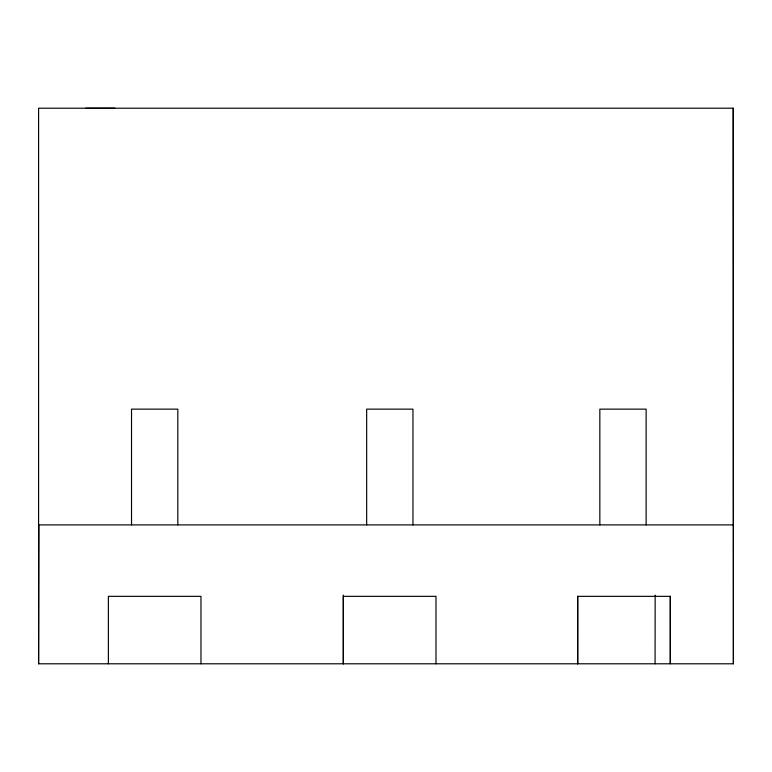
<?xml version="1.0" encoding="UTF-8"?>
<svg xmlns="http://www.w3.org/2000/svg" width="772" height="772" viewBox="0 0 772 772"><rect width="100%" height="100%" fill="white"/><g stroke="black" fill="none" stroke-linecap="round" stroke-linejoin="round"><path stroke-width="1.16" d="M577.707 596.341L577.697 663.795L577.707 596.341L670.308 596.341L670.308 663.785L670.299 596.341M38.6 663.795L733.4 663.795L733.4 108.205L38.6 108.215L38.6 663.795L38.928 524.892L733.4 524.892M733.4 663.785L733.072 108.215M85.788 108.215L114.854 108.205M655.158 595.115L655.081 663.795M646.135 524.892L646.135 409.141L599.834 409.141L599.834 524.892M435.987 663.795L435.987 596.341L343.395 596.341L343.395 663.795M412.962 524.892L412.962 409.141L366.661 409.141L366.661 524.892M343.241 595.115L343.241 663.795M200.971 663.795L200.971 596.341L108.379 596.341L108.379 663.795M177.821 524.892L177.821 409.141L131.53 409.141L131.53 524.892"/></g></svg>
